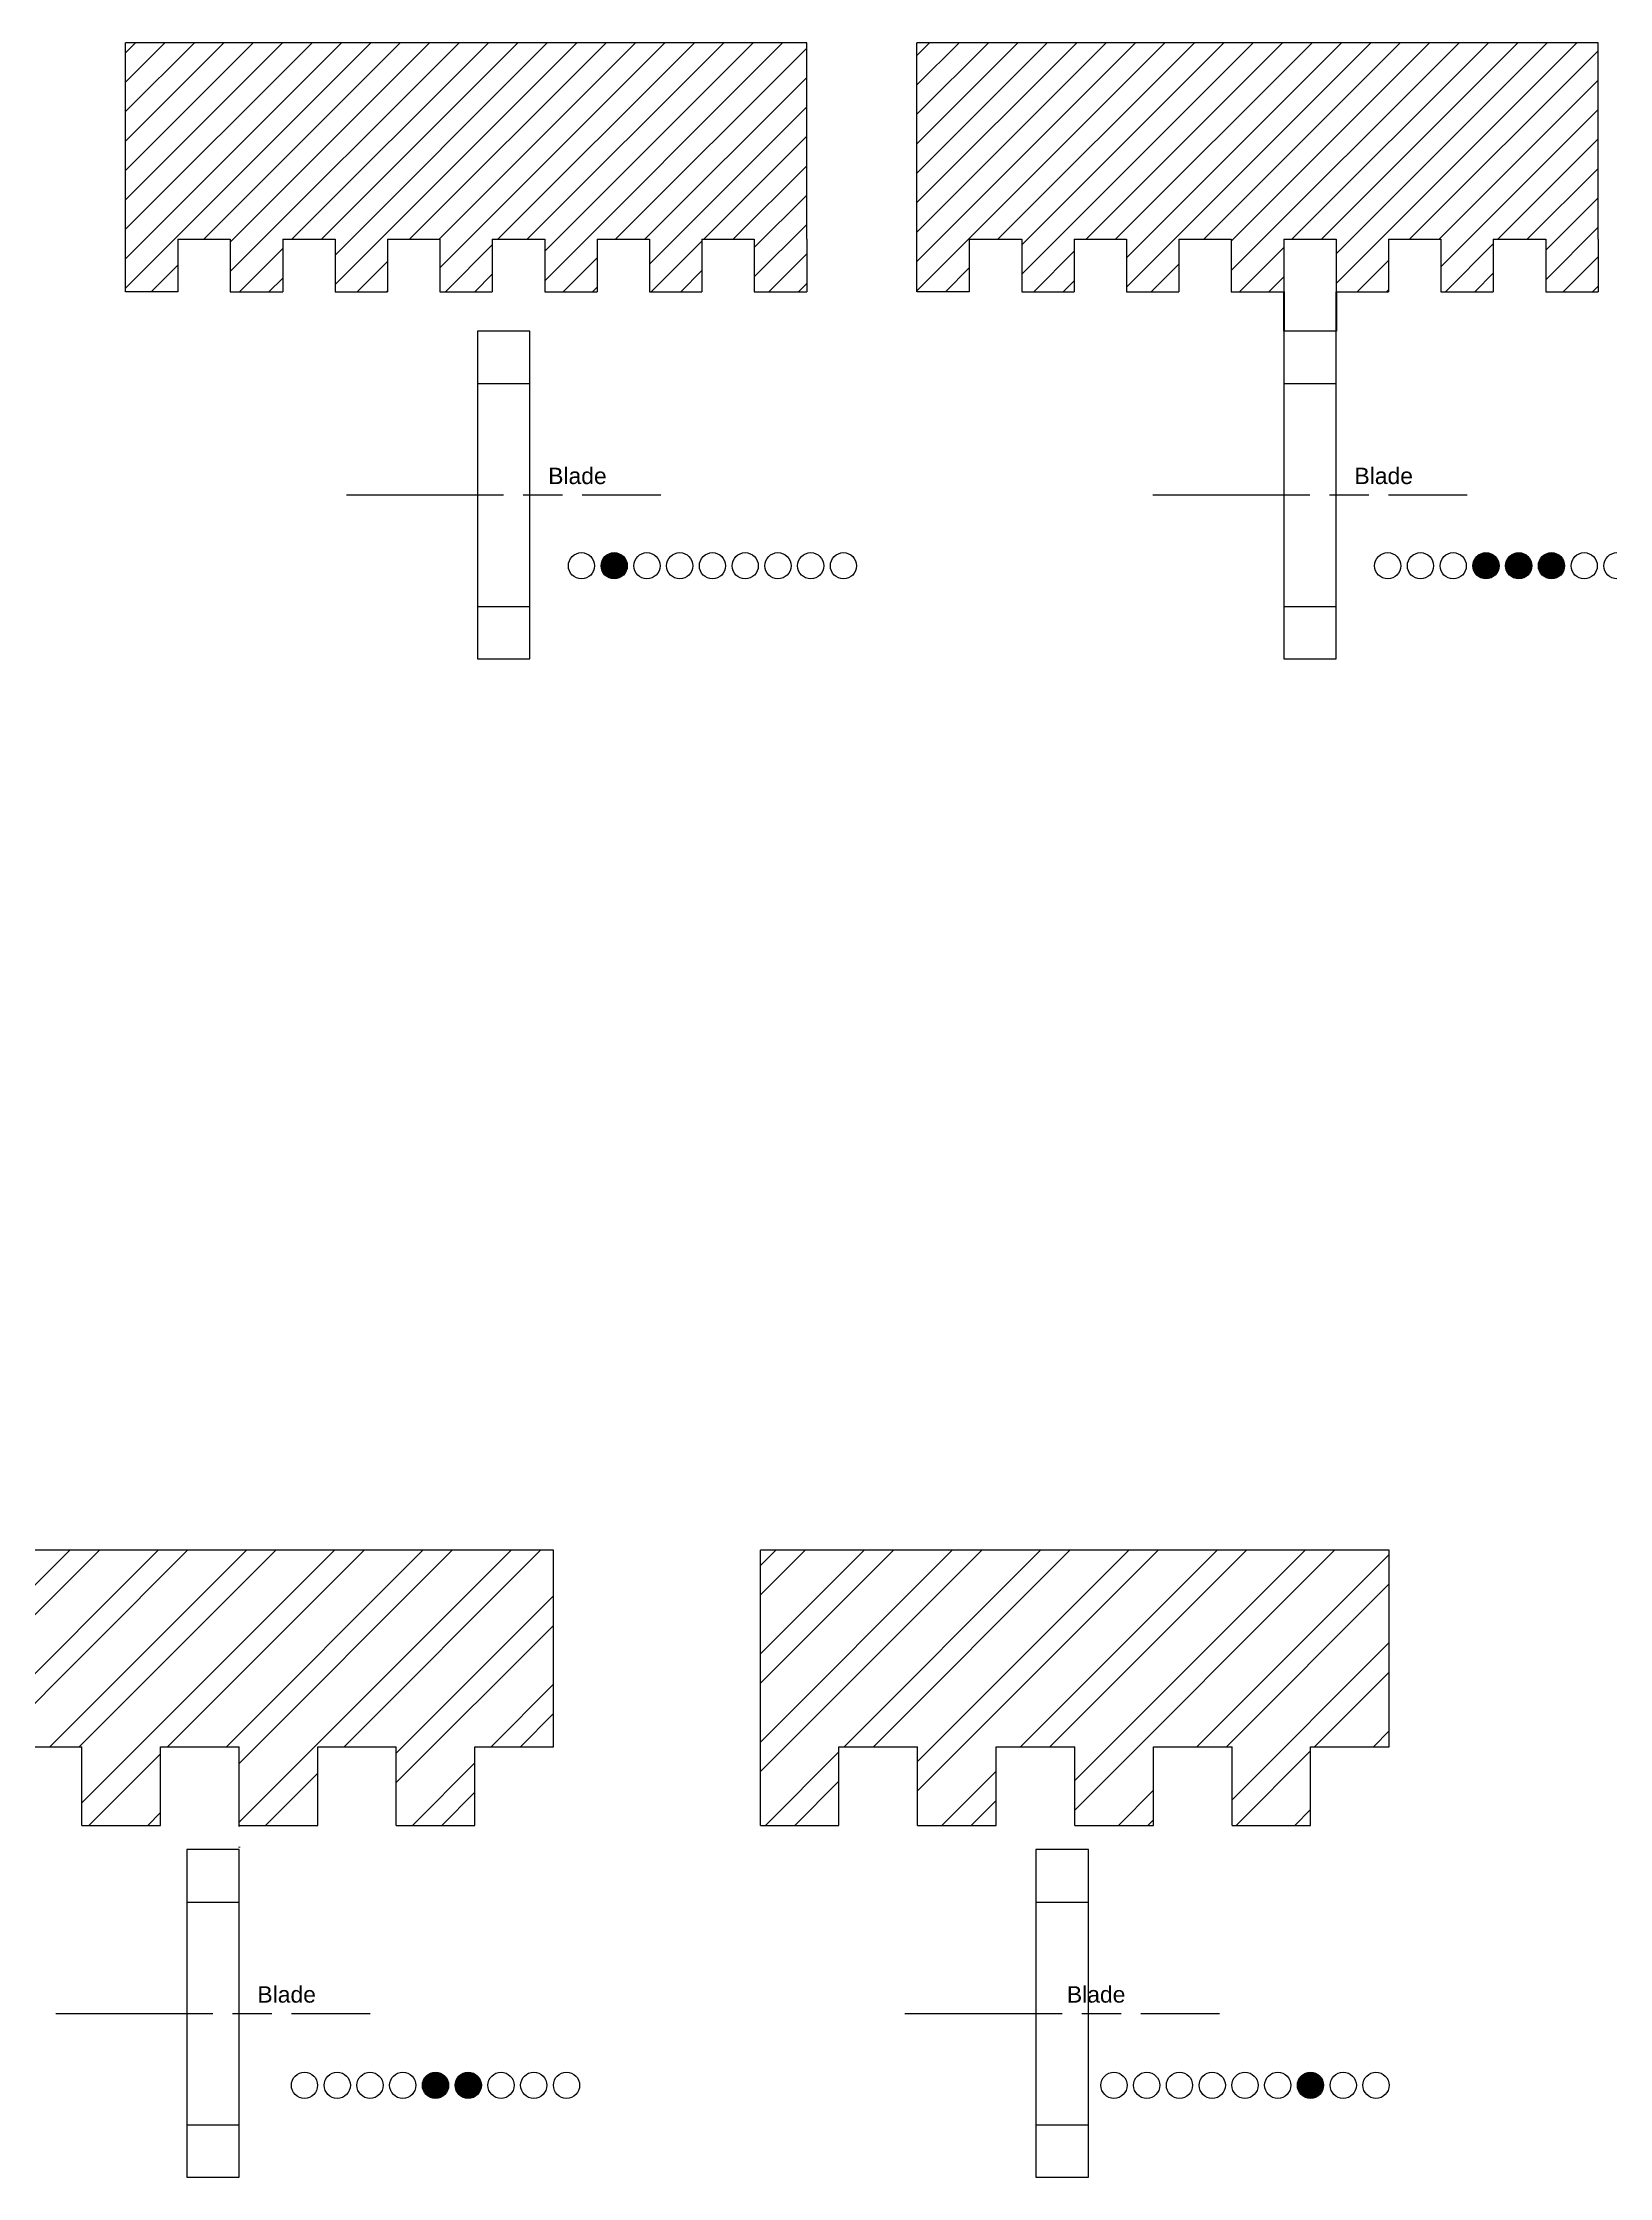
# Model space of a CAD drawing. Header units: millimetres. Extents: x -78 to 761, y -246 to 84.
# Drawn here: x 280 to 519.2, y -242.6 to 83.2 of the extents above; entities that cross this region are included whole.
import ezdxf

# ---------------------------------------------------------------- set-up
doc = ezdxf.new("R2010")
doc.units = ezdxf.units.MM
for name, pattern in [('ACAD_ISO02W100', [15, 12, -3]), ('ACAD_ISO08W100', [36, 24, -3, 6, -3]), ('DOT2', [3.175, 0, -3.175])]:
    doc.linetypes.add(name, pattern=pattern)
doc.layers.get('0').update_dxf_attribs({"lineweight": 25, "true_color": 0xffffff})
for name, color, linetype, lineweight, true_color in [('epure', 1, 'ACAD_ISO02W100', 40, 0xff0000), ('leds rouges', 1, 'Continuous', 25, 0xff0000), ('leds vertes', 3, 'Continuous', 25, 0x00ff00)]:
    doc.layers.add(name, color=color, linetype=linetype, lineweight=lineweight, true_color=true_color)
doc.styles.add('textstyle11', font='')
doc.styles.add('textstyle12', font='')
doc.styles.add('textstyle16', font='')
doc.styles.add('textstyle17', font='')
doc.styles.get('textstyle11').set_extended_font_data('Arial')
doc.styles.get('textstyle12').set_extended_font_data('Arial')
doc.styles.get('textstyle16').set_extended_font_data('Arial')
doc.styles.get('textstyle17').set_extended_font_data('Arial')

# ---------------------------------------------------------------- blocks, each defined once
blk = doc.blocks.new('leds')
at = {"layer": 'leds rouges'}
for centre in [(15, 0), (20, 0), (25, 0)]:
    blk.add_circle(centre, 2, dxfattribs=at)
at = {"layer": 'leds vertes'}
for centre in [(0, 0), (5, 0), (10, 0), (30, 0), (35, 0), (40, 0)]:
    blk.add_circle(centre, 2, dxfattribs=at)
blk = doc.blocks.new('lame')
for p, q in [((8, 25), (0, 25)), ((0, 25), (0, -25)), ((8, -25), (8, 25)), ((0, -25), (8, -25))]:
    blk.add_line(p, q)
at = {"linetype": 'ACAD_ISO08W100'}
blk.add_line((-20, 0), (28, 0), dxfattribs=at)
blk = doc.blocks.new('led')
at = {"layer": 'leds rouges'}
h = blk.add_hatch(color=256, dxfattribs=at)
edge = h.paths.add_edge_path(flags=0)
edge.add_arc((0, 0), 2, 0, 360)
blk.add_circle((0, 0), 2, dxfattribs=at)

msp = doc.modelspace()

# ---------------------------------------------------------------- hatches: boundary and pattern name
h = msp.add_hatch()
h.set_pattern_fill('ANSI31', color=256, style=0, pattern_type=0)
h.paths.add_polyline_path([(356.65, 53.15), (356.65, 45.15), (364.65, 45.15), (364.65, 53.15), (372.65, 53.15), (372.65, 45.15), (380.65, 45.15), (380.65, 53.15), (388.65, 53.15), (388.65, 45.15), (396.65, 45.15), (396.65, 53.15), (396.65, 83.15), (292.65, 83.15), (292.65, 53.15), (292.65, 45.15), (300.65, 45.15), (300.65, 53.15), (308.65, 53.15), (308.65, 45.15), (316.65, 45.15), (316.65, 53.15), (324.65, 53.15), (324.65, 45.15), (332.65, 45.15), (332.65, 53.15), (340.65, 53.15), (340.65, 45.15), (348.65, 45.15), (348.65, 53.15)], flags=0)
h = msp.add_hatch()
h.set_pattern_fill('ANSI31', color=256, style=0, pattern_type=0)
h.paths.add_polyline_path([(477.47, 53.15), (477.47, 45.15), (485.47, 45.15), (485.47, 53.15), (493.47, 53.15), (493.47, 45.15), (501.47, 45.15), (501.47, 53.15), (509.47, 53.15), (509.47, 45.15), (517.47, 45.15), (517.47, 53.15), (517.47, 83.15), (413.47, 83.15), (413.47, 53.15), (413.47, 45.15), (421.47, 45.15), (421.47, 53.15), (429.47, 53.15), (429.47, 45.15), (437.47, 45.15), (437.47, 53.15), (445.47, 53.15), (445.47, 45.15), (453.47, 45.15), (453.47, 53.15), (461.47, 53.15), (461.47, 45.15), (469.47, 45.15), (469.47, 53.15)], flags=0)
h = msp.add_hatch()
h.set_pattern_fill('ANSI32', color=256, style=0)
h.paths.add_polyline_path([(358, -146.88), (262, -146.88), (262, -176.88), (262, -188.88), (274, -188.88), (274, -176.88), (286, -176.88), (286, -188.88), (298, -188.88), (298, -176.88), (310, -176.88), (310, -188.88), (322, -188.88), (322, -176.88), (334, -176.88), (334, -188.88), (346, -188.88), (346, -176.88), (358, -176.88)], flags=0)
h = msp.add_hatch()
h.set_pattern_fill('ANSI32', color=256, style=0)
h.paths.add_polyline_path([(485.58, -146.88), (389.58, -146.88), (389.58, -176.88), (389.58, -188.88), (401.58, -188.88), (401.58, -176.88), (413.58, -176.88), (413.58, -188.88), (425.58, -188.88), (425.58, -176.88), (437.58, -176.88), (437.58, -188.88), (449.58, -188.88), (449.58, -176.88), (461.58, -176.88), (461.58, -188.88), (473.58, -188.88), (473.58, -176.88), (485.58, -176.88)], flags=0)
at = {"layer": 'leds vertes'}
h = msp.add_hatch(color=256, dxfattribs=at)
edge = h.paths.add_edge_path(flags=0)
edge.add_arc((367.26, 3.33), 2, 0, 360)
h = msp.add_hatch(color=256, dxfattribs=at)
edge = h.paths.add_edge_path(flags=0)
edge.add_arc((473.56, -228.55), 2, 0, 360)

# ---------------------------------------------------------------- linework, layer by layer
for p, q in [((292.65, 53.15), (292.65, 83.15)), ((396.65, 83.15), (292.65, 83.15)), ((396.65, 53.15), (396.65, 83.15)), ((413.47, 53.15), (413.47, 83.15)), ((517.47, 83.15), (413.47, 83.15)), ((517.47, 53.15), (517.47, 83.15)), ((292.65, 45.15), (292.65, 53.15)), ((300.65, 53.15), (300.65, 45.15)), ((300.65, 53.15), (308.65, 53.15)), ((308.65, 53.15), (308.65, 45.15)), ((316.65, 53.15), (316.65, 45.15)), ((316.65, 53.15), (324.65, 53.15)), ((324.65, 53.15), (324.65, 45.15)), ((332.65, 53.15), (332.65, 45.15)), ((332.65, 53.15), (340.65, 53.15)), ((340.65, 53.15), (340.65, 45.15)), ((348.65, 53.15), (348.65, 45.15)), ((348.65, 53.15), (356.65, 53.15)), ((356.65, 53.15), (356.65, 45.15)), ((364.65, 53.15), (364.65, 45.15)), ((364.65, 53.15), (372.65, 53.15)), ((372.65, 53.15), (372.65, 45.15)), ((380.65, 53.15), (380.65, 45.15)), ((380.65, 53.15), (388.65, 53.15)), ((388.65, 53.15), (388.65, 45.15)), ((396.65, 53.15), (396.65, 45.15)), ((413.47, 45.15), (413.47, 53.15)), ((421.47, 53.15), (421.47, 45.15)), ((421.47, 53.15), (429.47, 53.15)), ((429.47, 53.15), (429.47, 45.15)), ((437.47, 53.15), (437.47, 45.15)), ((437.47, 53.15), (445.47, 53.15)), ((445.47, 53.15), (445.47, 45.15)), ((453.47, 53.15), (453.47, 45.15)), ((453.47, 53.15), (461.47, 53.15)), ((461.47, 53.15), (461.47, 45.15)), ((469.47, 53.15), (469.47, 45.15)), ((469.47, 53.15), (477.47, 53.15)), ((477.47, 53.15), (477.47, 45.15)), ((485.47, 53.15), (485.47, 45.15)), ((485.47, 53.15), (493.47, 53.15)), ((493.47, 53.15), (493.47, 45.15)), ((501.47, 53.15), (501.47, 45.15)), ((501.47, 53.15), (509.47, 53.15)), ((509.47, 53.15), (509.47, 45.15)), ((517.47, 53.15), (517.47, 45.15)), ((300.65, 45.15), (292.65, 45.15)), ((308.65, 45.15), (316.65, 45.15)), ((324.65, 45.15), (332.65, 45.15)), ((340.65, 45.15), (348.65, 45.15)), ((356.65, 45.15), (364.65, 45.15)), ((372.65, 45.15), (380.65, 45.15)), ((388.65, 45.15), (396.65, 45.15)), ((421.47, 45.15), (413.47, 45.15)), ((429.47, 45.15), (437.47, 45.15)), ((445.47, 45.15), (453.47, 45.15)), ((461.47, 45.15), (469.47, 45.15)), ((477.47, 45.15), (485.47, 45.15)), ((493.47, 45.15), (501.47, 45.15)), ((509.47, 45.15), (517.47, 45.15)), ((346.38, 31.14), (354.38, 31.14)), ((469.47, 31.14), (477.47, 31.14)), ((346.38, -2.86), (354.38, -2.86)), ((469.47, -2.86), (477.47, -2.86)), ((358, -146.88), (262, -146.88)), ((358, -176.88), (358, -146.88)), ((389.58, -176.88), (389.58, -146.88)), ((485.58, -146.88), (389.58, -146.88)), ((485.58, -176.88), (485.58, -146.88)), ((274, -176.88), (286, -176.88)), ((286, -188.88), (286, -176.88)), ((298, -188.88), (298, -176.88)), ((298, -176.88), (310, -176.88)), ((310, -188.88), (310, -176.88)), ((322, -188.88), (322, -176.88)), ((322, -176.88), (334, -176.88)), ((334, -188.88), (334, -176.88)), ((346, -188.88), (346, -176.88)), ((346, -176.88), (358, -176.88)), ((389.58, -188.88), (389.58, -176.88)), ((401.58, -188.88), (401.58, -176.88)), ((401.58, -176.88), (413.58, -176.88)), ((413.58, -188.88), (413.58, -176.88)), ((425.58, -188.88), (425.58, -176.88)), ((425.58, -176.88), (437.58, -176.88)), ((437.58, -188.88), (437.58, -176.88)), ((449.58, -188.88), (449.58, -176.88)), ((449.58, -176.88), (461.58, -176.88)), ((461.58, -188.88), (461.58, -176.88)), ((473.58, -188.88), (473.58, -176.88)), ((473.58, -176.88), (485.58, -176.88)), ((286, -188.88), (298, -188.88)), ((310, -188.88), (322, -188.88)), ((334, -188.88), (346, -188.88)), ((389.58, -188.88), (401.58, -188.88)), ((413.58, -188.88), (425.58, -188.88)), ((437.58, -188.88), (449.58, -188.88)), ((461.58, -188.88), (473.58, -188.88)), ((302, -200.59), (310, -200.59)), ((431.65, -200.59), (439.65, -200.59)), ((302, -234.59), (310, -234.59)), ((431.65, -234.59), (439.65, -234.59))]:
    msp.add_line(p, q)
at = {"layer": 'epure'}
for p, q in [((469.47, 45.15), (469.47, 39.14)), ((477.47, 45.15), (477.47, 39.14))]:
    msp.add_line(p, q, dxfattribs=at)
at = {"layer": 'epure', "linetype": 'DOT2'}
msp.add_line((310, -188.88), (310, -192.59), dxfattribs=at)
at = {"layer": 'leds vertes'}
msp.add_circle((473.56, -228.55), 2, dxfattribs=at)

# ---------------------------------------------------------------- block references
for name, p in [('lame', (346.38, 14.14)), ('lame', (469.47, 14.14)), ('leds', (362.26, 3.33)), ('leds', (485.35, 3.33)), ('lame', (302, -217.59)), ('lame', (431.65, -217.59)), ('leds', (319.98, -228.55)), ('leds', (443.56, -228.55))]:
    msp.add_blockref(name, p)
at = {"layer": 'leds rouges'}
for p in [(500.35, 3.33), (505.35, 3.33), (510.35, 3.33), (339.98, -228.55), (344.98, -228.55)]:
    msp.add_blockref('led', p, dxfattribs=at)

# ---------------------------------------------------------------- texts
at = {"char_height": 1, "attachment_point": 5}
for insert, style in [((361.65, 17.03), 'textstyle12'), ((484.74, 17.03), 'textstyle11'), ((317.26, -214.7), 'textstyle17'), ((440.84, -214.7), 'textstyle16')]:
    msp.add_mtext('\\c0;\\H2.5;Blade', dxfattribs=dict(at, insert=insert, style=style))

doc.saveas('drawing.dxf')
